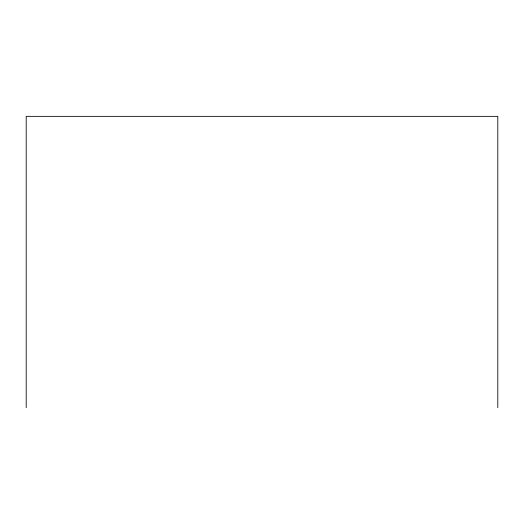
<?xml version="1.0" encoding="UTF-8"?>
<svg xmlns="http://www.w3.org/2000/svg" width="524" height="524" viewBox="0 0 524 524"><rect width="100%" height="100%" fill="white"/><g stroke="black" fill="none" stroke-linecap="round" stroke-linejoin="round"><path stroke-width="0.79" d="M497.8 407.646L497.8 116.354L26.2 116.354L26.2 407.646"/></g></svg>
